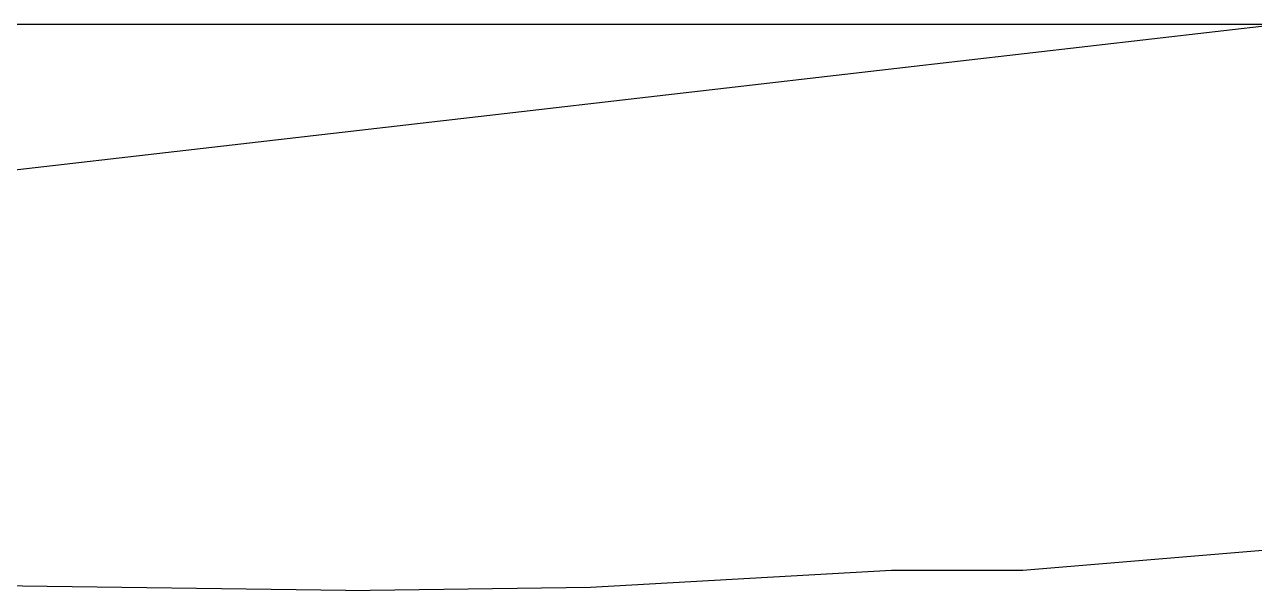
# Model space of a CAD drawing. Header units: metres. Extents: x -59 to 59, y -13 to 12.
# Drawn here: x 15.97 to 23.47, y 1.54 to 4.99 of the extents above; entities that cross this region are included whole.
import ezdxf

# ---------------------------------------------------------------- set-up
doc = ezdxf.new("R2010")
doc.units = ezdxf.units.M
doc.layers.add('SectionCutEdges', color=7, linetype='Continuous')

msp = doc.modelspace()

# ---------------------------------------------------------------- linework, layer by layer
for p, q in [((16.6849, 4.9858), (15.4049, 4.9858)), ((18.8449, 4.9858), (16.6849, 4.9858)), ((20.3949, 4.9858), (18.8449, 4.9858)), ((22.2849, 4.9858), (20.3949, 4.9858)), ((23.6188, 4.9858), (22.2849, 4.9858))]:
    msp.add_line(p, q)
at = {"layer": 'SectionCutEdges'}
for p, q in [((23.6188, 4.9858), (21.2887, 4.718)), ((21.2887, 4.718), (18.6819, 4.4184)), ((18.6819, 4.4184), (17.0044, 4.2256)), ((17.0044, 4.2256), (14.9179, 3.9858)), ((22.0573, 1.6605), (23.6188, 1.7921)), ((19.4192, 1.5581), (21.2565, 1.6614)), ((21.2565, 1.6614), (22.0573, 1.6605)), ((17.927, 1.538), (15.0458, 1.5769)), ((17.927, 1.538), (19.4192, 1.5581))]:
    msp.add_line(p, q, dxfattribs=at)

doc.saveas('drawing.dxf')
